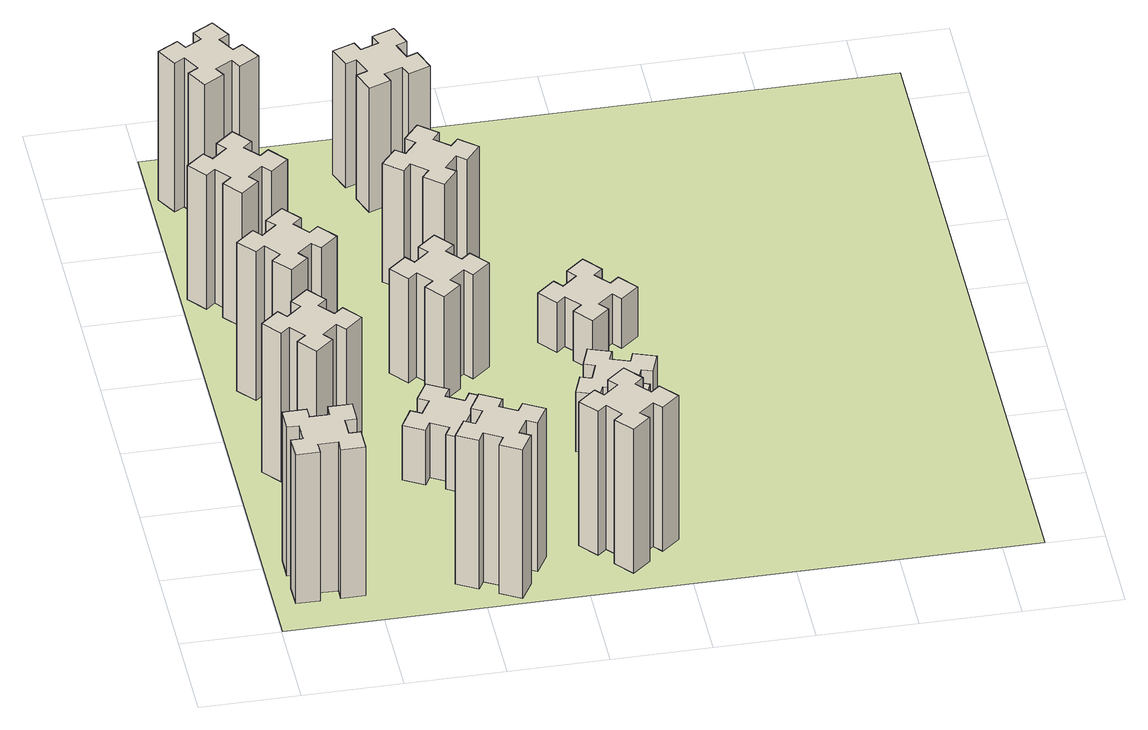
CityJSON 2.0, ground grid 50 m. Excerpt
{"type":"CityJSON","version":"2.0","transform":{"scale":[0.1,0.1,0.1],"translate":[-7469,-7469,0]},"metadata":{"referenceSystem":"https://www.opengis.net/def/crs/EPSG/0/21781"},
"CityObjects":{
"building1":{"type":"Building","attributes":{"class":"1000","function":"1000","usage":"1000","yearOfConstruction":2016,"roofType":"1000","measuredHeight":90,"storeysAboveGround":30,"storeysBelowGround":0},"geometry":[{"type":"Solid","lod":"1","boundaries":[[[[0,1,2,3,4,5,6,7,8,9,10,11,12,13,14,15,16,17,18,19]],[[17,16,20,21]],[[16,15,22,20]],[[15,14,23,22]],[[14,13,24,23]],[[13,12,25,24]],[[12,11,26,25]],[[11,10,27,26]],[[10,9,28,27]],[[9,8,29,28]],[[8,7,30,29]],[[7,6,31,30]],[[6,5,32,31]],[[5,4,33,32]],[[4,3,34,33]],[[3,2,35,34]],[[2,1,36,35]],[[1,0,37,36]],[[0,19,38,37]],[[19,18,39,38]],[[18,17,21,39]],[[24,25,26,27,28,29,30,31,32,33,34,35,36,37,38,39,21,20,22,23]]]]}]},
"building2":{"type":"Building","attributes":{"class":"1000","function":"1000","usage":"1000","yearOfConstruction":2016,"roofType":"1000","measuredHeight":90,"storeysAboveGround":30,"storeysBelowGround":0},"geometry":[{"type":"Solid","lod":"1","boundaries":[[[[40,41,42,43,44,45,46,47,48,49,50,51,52,53,54,55,56,57,58,59]],[[57,56,60,61]],[[56,55,62,60]],[[55,54,63,62]],[[54,53,64,63]],[[53,52,65,64]],[[52,51,66,65]],[[51,50,67,66]],[[50,49,68,67]],[[49,48,69,68]],[[48,47,70,69]],[[47,46,71,70]],[[46,45,72,71]],[[45,44,73,72]],[[44,43,74,73]],[[43,42,75,74]],[[42,41,76,75]],[[41,40,77,76]],[[40,59,78,77]],[[59,58,79,78]],[[58,57,61,79]],[[64,65,66,67,68,69,70,71,72,73,74,75,76,77,78,79,61,60,62,63]]]]}]},
"building3":{"type":"Building","attributes":{"class":"1000","function":"1000","usage":"1000","yearOfConstruction":2016,"roofType":"1000","measuredHeight":90,"storeysAboveGround":30,"storeysBelowGround":0},"geometry":[{"type":"Solid","lod":"1","boundaries":[[[[80,81,82,83,84,85,86,87,88,89,90,91,92,93,94,95,96,97,98,99]],[[97,96,100,101]],[[96,95,102,100]],[[95,94,103,102]],[[94,93,104,103]],[[93,92,105,104]],[[92,91,106,105]],[[91,90,107,106]],[[90,89,108,107]],[[89,88,109,108]],[[88,87,110,109]],[[87,86,111,110]],[[86,85,112,111]],[[85,84,113,112]],[[84,83,114,113]],[[83,82,115,114]],[[82,81,116,115]],[[81,80,117,116]],[[80,99,118,117]],[[99,98,119,118]],[[98,97,101,119]],[[104,105,106,107,108,109,110,111,112,113,114,115,116,117,118,119,101,100,102,103]]]]}]},
"building4":{"type":"Building","attributes":{"class":"1000","function":"1000","usage":"1000","yearOfConstruction":2016,"roofType":"1000","measuredHeight":81,"storeysAboveGround":30,"storeysBelowGround":0},"geometry":[{"type":"Solid","lod":"1","boundaries":[[[[120,121,122,123,124,125,126,127,128,129,130,131,132,133,134,135,136,137,138,139]],[[137,136,140,141]],[[136,135,142,140]],[[135,134,143,142]],[[134,133,144,143]],[[133,132,145,144]],[[132,131,146,145]],[[131,130,147,146]],[[130,129,148,147]],[[129,128,149,148]],[[128,127,150,149]],[[127,126,151,150]],[[126,125,152,151]],[[125,124,153,152]],[[124,123,154,153]],[[123,122,155,154]],[[122,121,156,155]],[[121,120,157,156]],[[120,139,158,157]],[[139,138,159,158]],[[138,137,141,159]],[[144,145,146,147,148,149,150,151,152,153,154,155,156,157,158,159,141,140,142,143]]]]}]},
"building5":{"type":"Building","attributes":{"class":"1000","function":"1000","usage":"1000","yearOfConstruction":2016,"roofType":"1000","measuredHeight":90,"storeysAboveGround":30,"storeysBelowGround":0},"geometry":[{"type":"Solid","lod":"1","boundaries":[[[[160,161,162,163,164,165,166,167,168,169,170,171,172,173,174,175,176,177,178,179]],[[177,176,180,181]],[[176,175,182,180]],[[175,174,183,182]],[[174,173,184,183]],[[173,172,185,184]],[[172,171,186,185]],[[171,170,187,186]],[[170,169,188,187]],[[169,168,189,188]],[[168,167,190,189]],[[167,166,191,190]],[[166,165,192,191]],[[165,164,193,192]],[[164,163,194,193]],[[163,162,195,194]],[[162,161,196,195]],[[161,160,197,196]],[[160,179,198,197]],[[179,178,199,198]],[[178,177,181,199]],[[184,185,186,187,188,189,190,191,192,193,194,195,196,197,198,199,181,180,182,183]]]]}]},
"building6":{"type":"Building","attributes":{"class":"1000","function":"1000","usage":"1000","yearOfConstruction":2016,"roofType":"1000","measuredHeight":90,"storeysAboveGround":30,"storeysBelowGround":0},"geometry":[{"type":"Solid","lod":"1","boundaries":[[[[200,201,202,203,204,205,206,207,208,209,210,211,212,213,214,215,216,217,218,219]],[[217,216,220,221]],[[216,215,222,220]],[[215,214,223,222]],[[214,213,224,223]],[[213,212,225,224]],[[212,211,226,225]],[[211,210,227,226]],[[210,209,228,227]],[[209,208,229,228]],[[208,207,230,229]],[[207,206,231,230]],[[206,205,232,231]],[[205,204,233,232]],[[204,203,234,233]],[[203,202,235,234]],[[202,201,236,235]],[[201,200,237,236]],[[200,219,238,237]],[[219,218,239,238]],[[218,217,221,239]],[[224,225,226,227,228,229,230,231,232,233,234,235,236,237,238,239,221,220,222,223]]]]}]},
"building7":{"type":"Building","attributes":{"class":"1000","function":"1000","usage":"1000","yearOfConstruction":2016,"roofType":"1000","measuredHeight":33,"storeysAboveGround":30,"storeysBelowGround":0},"geometry":[{"type":"Solid","lod":"1","boundaries":[[[[240,241,242,243,244,245,246,247,248,249,250,251,252,253,254,255,256,257,258,259]],[[257,256,260,261]],[[256,255,262,260]],[[255,254,263,262]],[[254,253,264,263]],[[253,252,265,264]],[[252,251,266,265]],[[251,250,267,266]],[[250,249,268,267]],[[249,248,269,268]],[[248,247,270,269]],[[247,246,271,270]],[[246,245,272,271]],[[245,244,273,272]],[[244,243,274,273]],[[243,242,275,274]],[[242,241,276,275]],[[241,240,277,276]],[[240,259,278,277]],[[259,258,279,278]],[[258,257,261,279]],[[264,265,266,267,268,269,270,271,272,273,274,275,276,277,278,279,261,260,262,263]]]]}]},
"building8":{"type":"Building","attributes":{"class":"1000","function":"1000","usage":"1000","yearOfConstruction":2016,"roofType":"1000","measuredHeight":63,"storeysAboveGround":30,"storeysBelowGround":0},"geometry":[{"type":"Solid","lod":"1","boundaries":[[[[280,281,282,283,284,285,286,287,288,289,290,291,292,293,294,295,296,297,298,299]],[[297,296,300,301]],[[296,295,302,300]],[[295,294,303,302]],[[294,293,304,303]],[[293,292,305,304]],[[292,291,306,305]],[[291,290,307,306]],[[290,289,308,307]],[[289,288,309,308]],[[288,287,310,309]],[[287,286,311,310]],[[286,285,312,311]],[[285,284,313,312]],[[284,283,314,313]],[[283,282,315,314]],[[282,281,316,315]],[[281,280,317,316]],[[280,299,318,317]],[[299,298,319,318]],[[298,297,301,319]],[[304,305,306,307,308,309,310,311,312,313,314,315,316,317,318,319,301,300,302,303]]]]}]},
"building9":{"type":"Building","attributes":{"class":"1000","function":"1000","usage":"1000","yearOfConstruction":2016,"roofType":"1000","measuredHeight":87,"storeysAboveGround":30,"storeysBelowGround":0},"geometry":[{"type":"Solid","lod":"1","boundaries":[[[[320,321,322,323,324,325,326,327,328,329,330,331,332,333,334,335,336,337,338,339]],[[337,336,340,341]],[[336,335,342,340]],[[335,334,343,342]],[[334,333,344,343]],[[333,332,345,344]],[[332,331,346,345]],[[331,330,347,346]],[[330,329,348,347]],[[329,328,349,348]],[[328,327,350,349]],[[327,326,351,350]],[[326,325,352,351]],[[325,324,353,352]],[[324,323,354,353]],[[323,322,355,354]],[[322,321,356,355]],[[321,320,357,356]],[[320,339,358,357]],[[339,338,359,358]],[[338,337,341,359]],[[344,345,346,347,348,349,350,351,352,353,354,355,356,357,358,359,341,340,342,343]]]]}]},
"building10":{"type":"Building","attributes":{"class":"1000","function":"1000","usage":"1000","yearOfConstruction":2016,"roofType":"1000","measuredHeight":72,"storeysAboveGround":30,"storeysBelowGround":0},"geometry":[{"type":"Solid","lod":"1","boundaries":[[[[360,361,362,363,364,365,366,367,368,369,370,371,372,373,374,375,376,377,378,379]],[[377,376,380,381]],[[376,375,382,380]],[[375,374,383,382]],[[374,373,384,383]],[[373,372,385,384]],[[372,371,386,385]],[[371,370,387,386]],[[370,369,388,387]],[[369,368,389,388]],[[368,367,390,389]],[[367,366,391,390]],[[366,365,392,391]],[[365,364,393,392]],[[364,363,394,393]],[[363,362,395,394]],[[362,361,396,395]],[[361,360,397,396]],[[360,379,398,397]],[[379,378,399,398]],[[378,377,381,399]],[[384,385,386,387,388,389,390,391,392,393,394,395,396,397,398,399,381,380,382,383]]]]}]},
"building11":{"type":"Building","attributes":{"class":"1000","function":"1000","usage":"1000","yearOfConstruction":2016,"roofType":"1000","measuredHeight":75,"storeysAboveGround":30,"storeysBelowGround":0},"geometry":[{"type":"Solid","lod":"1","boundaries":[[[[400,401,402,403,404,405,406,407,408,409,410,411,412,413,414,415,416,417,418,419]],[[417,416,420,421]],[[416,415,422,420]],[[415,414,423,422]],[[414,413,424,423]],[[413,412,425,424]],[[412,411,426,425]],[[411,410,427,426]],[[410,409,428,427]],[[409,408,429,428]],[[408,407,430,429]],[[407,406,431,430]],[[406,405,432,431]],[[405,404,433,432]],[[404,403,434,433]],[[403,402,435,434]],[[402,401,436,435]],[[401,400,437,436]],[[400,419,438,437]],[[419,418,439,438]],[[418,417,421,439]],[[424,425,426,427,428,429,430,431,432,433,434,435,436,437,438,439,421,420,422,423]]]]}]},
"building12":{"type":"Building","attributes":{"class":"1000","function":"1000","usage":"1000","yearOfConstruction":2016,"roofType":"1000","measuredHeight":36,"storeysAboveGround":30,"storeysBelowGround":0},"geometry":[{"type":"Solid","lod":"1","boundaries":[[[[440,441,442,443,444,445,446,447,448,449,450,451,452,453,454,455,456,457,458,459]],[[457,456,460,461]],[[456,455,462,460]],[[455,454,463,462]],[[454,453,464,463]],[[453,452,465,464]],[[452,451,466,465]],[[451,450,467,466]],[[450,449,468,467]],[[449,448,469,468]],[[448,447,470,469]],[[447,446,471,470]],[[446,445,472,471]],[[445,444,473,472]],[[444,443,474,473]],[[443,442,475,474]],[[442,441,476,475]],[[441,440,477,476]],[[440,459,478,477]],[[459,458,479,478]],[[458,457,461,479]],[[464,465,466,467,468,469,470,471,472,473,474,475,476,477,478,479,461,460,462,463]]]]}]},
"building13":{"type":"Building","attributes":{"class":"1000","function":"1000","usage":"1000","yearOfConstruction":2016,"roofType":"1000","measuredHeight":30,"storeysAboveGround":30,"storeysBelowGround":0},"geometry":[{"type":"Solid","lod":"1","boundaries":[[[[480,481,482,483,484,485,486,487,488,489,490,491,492,493,494,495,496,497,498,499]],[[497,496,500,501]],[[496,495,502,500]],[[495,494,503,502]],[[494,493,504,503]],[[493,492,505,504]],[[492,491,506,505]],[[491,490,507,506]],[[490,489,508,507]],[[489,488,509,508]],[[488,487,510,509]],[[487,486,511,510]],[[486,485,512,511]],[[485,484,513,512]],[[484,483,514,513]],[[483,482,515,514]],[[482,481,516,515]],[[481,480,517,516]],[[480,499,518,517]],[[499,498,519,518]],[[498,497,501,519]],[[504,505,506,507,508,509,510,511,512,513,514,515,516,517,518,519,501,500,502,503]]]]}]},
"landuse1":{"type":"LandUse","attributes":{"name":"plot1","function":"1010"},"geometry":[{"type":"MultiSurface","lod":"1","boundaries":[[[520,521,522,523]]]}]}
},
"vertices":[
[165,425,0],[165,325,0],[105,325,0],[105,205,0],[225,205,0],[225,265,0],[325,265,0],[325,205,0],[445,205,0],[445,325,0],[385,325,0],[385,425,0],[445,425,0],[445,545,0],[325,545,0],[325,485,0],[225,485,0],[225,545,0],[105,545,0],[105,425,0],[225,485,900],[225,545,900],[325,485,900],[325,545,900],[445,545,900],[445,425,900],[385,425,900],[385,325,900],[445,325,900],[445,205,900],[325,205,900],[325,265,900],[225,265,900],[225,205,900],[105,205,900],[105,325,900],[165,325,900],[165,425,900],[105,425,900],[105,545,900],
[492,1248,0],[427,1324,0],[473,1363,0],[396,1455,0],[304,1378,0],[343,1332,0],[266,1267,0],[228,1313,0],[136,1236,0],[213,1144,0],[259,1183,0],[323,1106,0],[277,1068,0],[354,976,0],[446,1053,0],[408,1099,0],[484,1163,0],[523,1117,0],[615,1194,0],[538,1286,0],[484,1163,900],[523,1117,900],[408,1099,900],[446,1053,900],[354,976,900],[277,1068,900],[323,1106,900],[259,1183,900],[213,1144,900],[136,1236,900],[228,1313,900],[266,1267,900],[343,1332,900],[304,1378,900],[396,1455,900],[473,1363,900],[427,1324,900],[492,1248,900],[538,1286,900],[615,1194,900],
[492,1888,0],[427,1964,0],[473,2003,0],[396,2095,0],[304,2018,0],[343,1972,0],[266,1907,0],[228,1953,0],[136,1876,0],[213,1784,0],[259,1823,0],[323,1746,0],[277,1708,0],[354,1616,0],[446,1693,0],[408,1739,0],[484,1803,0],[523,1757,0],[615,1834,0],[538,1926,0],[484,1803,900],[523,1757,900],[408,1739,900],[446,1693,900],[354,1616,900],[277,1708,900],[323,1746,900],[259,1823,900],[213,1784,900],[136,1876,900],[228,1953,900],[266,1907,900],[343,1972,900],[304,2018,900],[396,2095,900],[473,2003,900],[427,1964,900],[492,1888,900],[538,1926,900],[615,1834,900],
[243,2712,0],[166,2647,0],[128,2693,0],[36,2616,0],[113,2524,0],[159,2563,0],[223,2486,0],[177,2448,0],[254,2356,0],[346,2433,0],[308,2479,0],[384,2543,0],[423,2497,0],[515,2574,0],[438,2666,0],[392,2628,0],[327,2704,0],[373,2743,0],[296,2835,0],[204,2758,0],[327,2704,810],[373,2743,810],[392,2628,810],[438,2666,810],[515,2574,810],[423,2497,810],[384,2543,810],[308,2479,810],[346,2433,810],[254,2356,810],[177,2448,810],[223,2486,810],[159,2563,810],[113,2524,810],[36,2616,810],[128,2693,810],[166,2647,810],[243,2712,810],[204,2758,810],[296,2835,810],
[1214,346,0],[1127,396,0],[1157,448,0],[1053,508,0],[993,404,0],[1045,374,0],[995,287,0],[943,317,0],[883,213,0],[987,153,0],[1017,205,0],[1104,155,0],[1074,103,0],[1178,43,0],[1238,147,0],[1186,177,0],[1236,264,0],[1288,234,0],[1348,338,0],[1244,398,0],[1236,264,900],[1288,234,900],[1186,177,900],[1238,147,900],[1178,43,900],[1074,103,900],[1104,155,900],[1017,205,900],[987,153,900],[883,213,900],[943,317,900],[995,287,900],[1045,374,900],[993,404,900],[1053,508,900],[1157,448,900],[1127,396,900],[1214,346,900],[1244,398,900],[1348,338,900],
[155,3324,0],[205,3237,0],[153,3207,0],[213,3103,0],[317,3163,0],[287,3215,0],[374,3265,0],[404,3213,0],[508,3273,0],[448,3377,0],[396,3347,0],[346,3434,0],[398,3464,0],[338,3568,0],[234,3508,0],[264,3456,0],[177,3406,0],[147,3458,0],[43,3398,0],[103,3294,0],[177,3406,900],[147,3458,900],[264,3456,900],[234,3508,900],[338,3568,900],[398,3464,900],[346,3434,900],[396,3347,900],[448,3377,900],[508,3273,900],[404,3213,900],[374,3265,900],[287,3215,900],[317,3163,900],[213,3103,900],[153,3207,900],[205,3237,900],[155,3324,900],[103,3294,900],[43,3398,900],
[1086,1017,0],[1136,1104,0],[1188,1074,0],[1248,1178,0],[1144,1238,0],[1114,1186,0],[1027,1236,0],[1057,1288,0],[953,1348,0],[893,1244,0],[945,1214,0],[895,1127,0],[843,1157,0],[783,1053,0],[887,993,0],[917,1045,0],[1004,995,0],[974,943,0],[1078,883,0],[1138,987,0],[1004,995,330],[974,943,330],[917,1045,330],[887,993,330],[783,1053,330],[843,1157,330],[895,1127,330],[945,1214,330],[893,1244,330],[953,1348,330],[1057,1288,330],[1027,1236,330],[1114,1186,330],[1144,1238,330],[1248,1178,330],[1188,1074,330],[1136,1104,330],[1086,1017,330],[1138,987,330],[1078,883,330],
[1083,1972,0],[1006,1907,0],[968,1953,0],[876,1876,0],[953,1784,0],[999,1823,0],[1063,1746,0],[1017,1708,0],[1094,1616,0],[1186,1693,0],[1148,1739,0],[1224,1803,0],[1263,1757,0],[1355,1834,0],[1278,1926,0],[1232,1888,0],[1167,1964,0],[1213,2003,0],[1136,2095,0],[1044,2018,0],[1167,1964,630],[1213,2003,630],[1232,1888,630],[1278,1926,630],[1355,1834,630],[1263,1757,630],[1224,1803,630],[1148,1739,630],[1186,1693,630],[1094,1616,630],[1017,1708,630],[1063,1746,630],[999,1823,630],[953,1784,630],[876,1876,630],[968,1953,630],[1006,1907,630],[1083,1972,630],[1044,2018,630],[1136,2095,630],
[1639,343,0],[1703,266,0],[1657,228,0],[1734,136,0],[1826,213,0],[1788,259,0],[1864,323,0],[1903,277,0],[1995,354,0],[1918,446,0],[1872,408,0],[1807,484,0],[1853,523,0],[1776,615,0],[1684,538,0],[1723,492,0],[1646,427,0],[1608,473,0],[1516,396,0],[1593,304,0],[1646,427,870],[1608,473,870],[1723,492,870],[1684,538,870],[1776,615,870],[1853,523,870],[1807,484,870],[1872,408,870],[1918,446,870],[1995,354,870],[1903,277,870],[1864,323,870],[1788,259,870],[1826,213,870],[1734,136,870],[1657,228,870],[1703,266,870],[1639,343,870],[1593,304,870],[1516,396,870],
[1267,2486,0],[1332,2563,0],[1378,2524,0],[1455,2616,0],[1363,2693,0],[1324,2647,0],[1248,2712,0],[1286,2758,0],[1194,2835,0],[1117,2743,0],[1163,2704,0],[1099,2628,0],[1053,2666,0],[976,2574,0],[1068,2497,0],[1106,2543,0],[1183,2479,0],[1144,2433,0],[1236,2356,0],[1313,2448,0],[1183,2479,720],[1144,2433,720],[1106,2543,720],[1068,2497,720],[976,2574,720],[1053,2666,720],[1099,2628,720],[1163,2704,720],[1117,2743,720],[1194,2835,720],[1286,2758,720],[1248,2712,720],[1324,2647,720],[1363,2693,720],[1455,2616,720],[1378,2524,720],[1332,2563,720],[1267,2486,720],[1313,2448,720],[1236,2356,720],
[1125,3456,0],[1031,3422,0],[1010,3478,0],[897,3437,0],[939,3324,0],[995,3345,0],[1029,3251,0],[973,3230,0],[1014,3117,0],[1127,3159,0],[1106,3215,0],[1200,3249,0],[1220,3193,0],[1333,3234,0],[1292,3347,0],[1236,3326,0],[1202,3420,0],[1258,3440,0],[1217,3553,0],[1104,3512,0],[1202,3420,750],[1258,3440,750],[1236,3326,750],[1292,3347,750],[1333,3234,750],[1220,3193,750],[1200,3249,750],[1106,3215,750],[1127,3159,750],[1014,3117,750],[973,3230,750],[1029,3251,750],[995,3345,750],[939,3324,750],[897,3437,750],[1010,3478,750],[1031,3422,750],[1125,3456,750],[1104,3512,750],[1217,3553,750],
[1769,1300,0],[1735,1206,0],[1679,1227,0],[1637,1114,0],[1750,1073,0],[1771,1129,0],[1865,1095,0],[1844,1039,0],[1957,997,0],[1998,1110,0],[1942,1131,0],[1976,1225,0],[2032,1204,0],[2073,1317,0],[1960,1358,0],[1940,1302,0],[1846,1336,0],[1867,1392,0],[1754,1433,0],[1713,1320,0],[1846,1336,360],[1867,1392,360],[1940,1302,360],[1960,1358,360],[2073,1317,360],[2032,1204,360],[1976,1225,360],[1942,1131,360],[1998,1110,360],[1957,997,360],[1844,1039,360],[1865,1095,360],[1771,1129,360],[1750,1073,360],[1637,1114,360],[1679,1227,360],[1735,1206,360],[1769,1300,360],[1713,1320,360],[1754,1433,360],
[1972,1988,0],[1907,2064,0],[1953,2103,0],[1876,2195,0],[1784,2118,0],[1823,2072,0],[1746,2007,0],[1708,2053,0],[1616,1976,0],[1693,1884,0],[1739,1923,0],[1803,1846,0],[1757,1808,0],[1834,1716,0],[1926,1793,0],[1888,1839,0],[1964,1903,0],[2003,1857,0],[2095,1934,0],[2018,2026,0],[1964,1903,300],[2003,1857,300],[1888,1839,300],[1926,1793,300],[1834,1716,300],[1757,1808,300],[1803,1846,300],[1739,1923,300],[1693,1884,300],[1616,1976,300],[1708,2053,300],[1746,2007,300],[1823,2072,300],[1784,2118,300],[1876,2195,300],[1953,2103,300],[1907,2064,300],[1972,1988,300],[2018,2026,300],[2095,1934,300],
[5,3705,0],[3705,3705,0],[3705,5,0],[5,5,0]
]}
